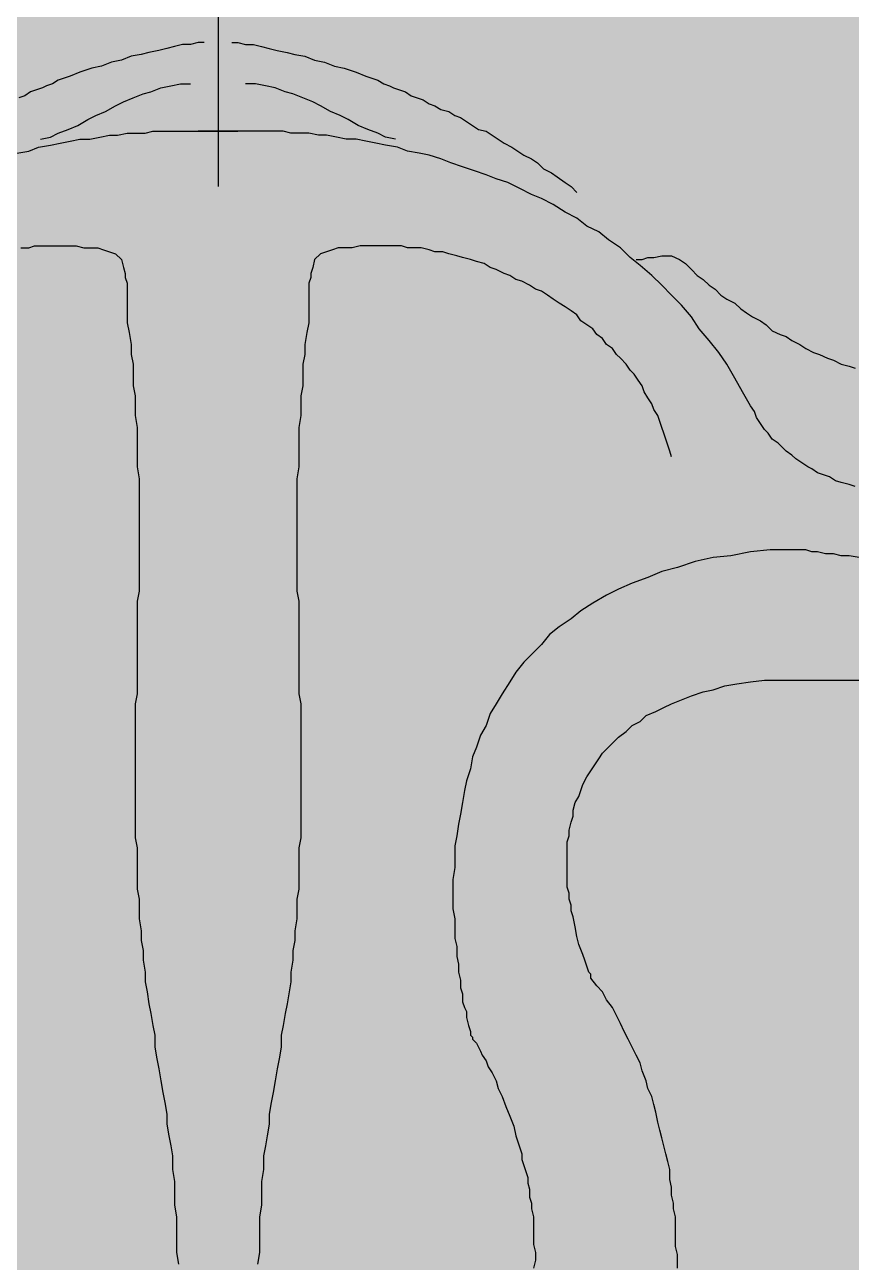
# Model space of a CAD drawing. Header units: millimetres. Extents: x -38686 to 870903, y -23218 to 232707.
# Drawn here: x 8794.05 to 8818.71, y 24754.08 to 24790.98 of the extents above; entities that cross this region are included whole.
import ezdxf

# ---------------------------------------------------------------- set-up
doc = ezdxf.new("R2010")
doc.units = ezdxf.units.MM
doc.header["$LTSCALE"] = 10
doc.layers.add('42 - Detail Hatch', color=7, linetype='Continuous')

msp = doc.modelspace()

# ---------------------------------------------------------------- hatches: boundary and pattern name
at = {"layer": '42 - Detail Hatch', "ltscale": 10}
h = msp.add_hatch(color=69, dxfattribs=at)
h.dxf.hatch_style = 1
edge = h.paths.add_edge_path()
edge.add_line((8799.81818821427, 24868.04130718531), (8801.230403299593, 24866.94397249297))
edge.add_arc((8802.783620665397, 24856.18499392756), 10.87051534916571, 52.42656152829869, 98.21473696490563, ccw=False)
edge.add_arc((8810.641485711214, 24859.10971732124), 5.822196747027864, 35.986397464369986, 102.18883978896451, ccw=False)
edge.add_arc((8815.504338387242, 24855.50542593299), 7.027013887230805, 0.18868618842168416, 91.23769108163123, ccw=False)
edge.add_arc((8819.006109214695, 24847.28734265809), 8.963529006743315, 10.230793050422506, 66.84105831098941, ccw=False)
edge.add_arc((8827.68961115334, 24846.04446716353), 2.838253730780924, 26.044258788269417, 87.22300920937329, ccw=False)
edge.add_line((8830.239654844165, 24847.29064588875), (8833.122927310036, 24837.46398258664))
edge.add_line((8833.122927310036, 24837.46398258664), (8836.241568956819, 24834.10997175897))
edge.add_arc((8832.710686515222, 24830.87349149423), 4.789774036472866, 5.641977699751692, 42.509018810439386, ccw=False)
edge.add_line((8837.477257156486, 24831.34438388353), (8838.24220699439, 24824.34215075209))
edge.add_arc((8837.402621656214, 24821.93802584895), 2.546511356727211, 1.134804433999193, 70.74941930827828, ccw=False)
edge.add_line((8839.948633555821, 24821.98845894319), (8839.948633555821, 24817.98718286808))
edge.add_arc((8802.847285710734, 24800.68028262449), 40.9394529514464, -7.67139830661921, 25.0079371609678, ccw=False)
edge.add_arc((8830.395012855315, 24787.03942603314), 15.37863384568372, -13.284600895621622, 32.11585367851018, ccw=False)
edge.add_arc((8842.361480650863, 24775.26570277759), 8.769249449399691, 6.756573888221396, 69.99037592815017, ccw=False)
edge.add_arc((8847.527606941077, 24772.78127452457), 4.991050116493562, 6.944400913428922, 44.78831267441802, ccw=False)
edge.add_arc((8841.922225246926, 24774.88704868536), 10.6661483820376, 304.4191331716552, 351.9029725595187, ccw=False)
edge.add_arc((8797.472418466363, 24772.52137819159), 50.88703876146184, 297.46590271282173, 352.73727871311496, ccw=False)
edge.add_line((8820.942572199045, 24727.37004822586), (8820.942572199045, 24721.60350329409))
edge.add_arc((8827.857895512194, 24709.88624450331), 13.60572857642797, 120.5483687632578, 177.6130867566642)
edge.add_arc((8831.102983254219, 24716.17252126288), 17.78388346450044, 198.7608569589205, 254.1249700647165)
edge.add_line((8826.238378769052, 24699.06690422398), (8826.238378769052, 24694.88910126319))
edge.add_line((8826.238378769052, 24694.88910126319), (8827.885963035256, 24694.88910126319))
edge.add_arc((8828.062209719517, 24688.85776600291), 6.033909836552087, -91.67381149661918, 91.67381149661918, ccw=False)
edge.add_line((8827.885963035256, 24682.82643074263), (8771.750413393285, 24682.82643074263))
edge.add_arc((8771.574166709024, 24688.85776600291), 6.033909836552087, 88.32618850338082, 271.67381149661924, ccw=False)
edge.add_line((8771.750413393285, 24694.88910126319), (8773.39799765949, 24694.88910126319))
edge.add_line((8773.39799765949, 24694.88910126319), (8773.39799765949, 24699.06690422398))
edge.add_arc((8768.533393174323, 24716.17252126288), 17.78388346450027, 285.8750299352835, 341.2391430410795)
edge.add_arc((8771.778480916348, 24709.88624450331), 13.60572857642935, 2.386913243335819, 59.45163123674224)
edge.add_line((8778.693804229497, 24721.60350329409), (8778.693804229497, 24727.37004822586))
edge.add_arc((8802.163957962179, 24772.52137819159), 50.8870387614602, 187.262721286885, 242.5340972871783, ccw=False)
edge.add_arc((8757.714151181615, 24774.88704868536), 10.66614838203748, 188.0970274404813, 235.58086682834488, ccw=False)
edge.add_arc((8752.108769487464, 24772.78127452457), 4.991050116492874, 135.2116873255821, 173.0555990865711, ccw=False)
edge.add_arc((8757.274895777678, 24775.26570277759), 8.769249449399924, 110.0096240718498, 173.2434261117786, ccw=False)
edge.add_arc((8769.241363573226, 24787.03942603314), 15.37863384568356, 147.8841463214899, 193.2846008956216, ccw=False)
edge.add_arc((8796.789090717808, 24800.68028262449), 40.93945295144664, 154.9920628390322, 187.6713983066191, ccw=False)
edge.add_line((8759.68774287272, 24817.98718286808), (8759.68774287272, 24821.98845894319))
edge.add_arc((8762.233754772327, 24821.93802584895), 2.546511356726121, 109.25058069172181, 178.8651955660008, ccw=False)
edge.add_line((8761.394169434152, 24824.34215075209), (8762.159119272055, 24831.34438388353))
edge.add_arc((8766.92568991332, 24830.87349149423), 4.78977403647253, 137.4909811895607, 174.3580223002483, ccw=False)
edge.add_line((8763.394807471723, 24834.10997175897), (8766.513449118505, 24837.46398258664))
edge.add_line((8766.513449118505, 24837.46398258664), (8769.396721584377, 24847.29064588875))
edge.add_arc((8771.946765275201, 24846.04446716353), 2.838253730780326, 92.77699079062683, 153.9557412117306, ccw=False)
edge.add_arc((8780.630267213846, 24847.28734265809), 8.963529006742865, 113.15894168901059, 169.7692069495775, ccw=False)
edge.add_arc((8784.1320380413, 24855.50542593299), 7.027013887230543, 88.76230891836877, 179.8113138115783, ccw=False)
edge.add_arc((8788.994890717328, 24859.10971732124), 5.822196747028154, 77.81116021103543, 144.01360253563, ccw=False)
edge.add_arc((8796.852755763144, 24856.18499392756), 10.87051534916626, 81.78526303509449, 127.57343847170131, ccw=False)
edge.add_line((8798.405973128949, 24866.94397249297), (8799.81818821427, 24868.04130718531))

# ---------------------------------------------------------------- linework, layer by layer
at = {"color": 250, "ltscale": 10}
msp.add_line((8799.81818821427, 24807.29461159681), (8799.81818821427, 24786.1528535117), dxfattribs=at)
at = {"color": 250, "linetype": 'Continuous'}
for points in [[(8799.406292147705, 24790.44898870409), (8799.229765262051, 24790.44898870409), (8798.994396081169, 24790.39014640886), (8798.759026900258, 24790.39014640886), (8798.523657719375, 24790.33130411365), (8798.288288538493, 24790.27246181842), (8798.052919357611, 24790.21361952319), (8797.758707881501, 24790.15477722798), (8797.52333870062, 24790.09593493275), (8797.22912722451, 24790.03709263754), (8796.93491574837, 24789.91940804708), (8796.64070427226, 24789.86056575187), (8796.34649279615, 24789.74288116141), (8796.05228132004, 24789.6840388662), (8795.699227548703, 24789.56635427576), (8795.405016072593, 24789.4486696853), (8795.228489186939, 24789.38982739009), (8795.051962301284, 24789.33098509486), (8794.8754354156, 24789.21330050442), (8794.698908529946, 24789.15445820919), (8794.58122393949, 24789.09561591398), (8794.404697053837, 24789.03677361875), (8794.228170168153, 24788.97793132352), (8794.051643282499, 24788.86024673308), (8793.875116396815, 24788.80140443787)], [(8800.230084280836, 24790.44898870409), (8800.40661116649, 24790.44898870409), (8800.641980347373, 24790.39014640886), (8800.877349528284, 24790.39014640886), (8801.112718709166, 24790.33130411365), (8801.348087890048, 24790.27246181842), (8801.58345707093, 24790.21361952319), (8801.87766854704, 24790.15477722798), (8802.113037727922, 24790.09593493275), (8802.407249204032, 24790.03709263754), (8802.701460680171, 24789.91940804708), (8802.995672156281, 24789.86056575187), (8803.289883632391, 24789.74288116141), (8803.584095108501, 24789.6840388662), (8803.937148879839, 24789.56635427576), (8804.231360355949, 24789.4486696853), (8804.407887241603, 24789.38982739009), (8804.584414127257, 24789.33098509486), (8804.76094101294, 24789.21330050442), (8804.937467898595, 24789.15445820919), (8805.05515248905, 24789.09561591398), (8805.231679374705, 24789.03677361875), (8805.408206260388, 24788.97793132352), (8805.584733146043, 24788.86024673308), (8805.761260031726, 24788.80140443787), (8805.93778691738, 24788.74256214264), (8806.114313803064, 24788.6248775522), (8806.290840688718, 24788.56603525697), (8806.467367574372, 24788.44835066653), (8806.702736755284, 24788.3895083713), (8806.879263640938, 24788.27182378086), (8807.055790526592, 24788.21298148563), (8807.232317412276, 24788.09529689519), (8807.40884429793, 24787.97761230475), (8807.585371183613, 24787.85992771431), (8807.820740364496, 24787.80108541908), (8807.99726725015, 24787.68340082864), (8808.173794135833, 24787.5657162382), (8808.350321021488, 24787.44803164775), (8808.585690202399, 24787.3303470573), (8808.762217088053, 24787.21266246686), (8808.938743973707, 24787.09497787642), (8809.174113154619, 24786.97729328597), (8809.350640040273, 24786.85960869553), (8809.527166925927, 24786.68308180986), (8809.762536106839, 24786.56539721942), (8809.939062992493, 24786.44771262897), (8810.174432173375, 24786.27118574331), (8810.350959059058, 24786.15350115286), (8810.527485944713, 24785.9769742672)], [(8794.522381644263, 24787.5657162382), (8794.816593120373, 24787.62455853341), (8795.051962301284, 24787.74224312386), (8795.346173777394, 24787.85992771431), (8795.640385253504, 24787.97761230475), (8795.934596729614, 24788.15413919042), (8796.169965910496, 24788.27182378086), (8796.464177386606, 24788.3895083713), (8796.758388862716, 24788.56603525697), (8796.993758043598, 24788.68371984741), (8797.287969519708, 24788.80140443787), (8797.582180995818, 24788.91908902831), (8797.81755017673, 24788.97793132352), (8798.111761652839, 24789.09561591398), (8798.405973128949, 24789.15445820919), (8798.700184605059, 24789.21330050442), (8798.994396081169, 24789.21330050442)], [(8805.113994784278, 24787.5657162382), (8804.819783308169, 24787.62455853341), (8804.584414127257, 24787.74224312386), (8804.290202651147, 24787.85992771431), (8803.995991175037, 24787.97761230475), (8803.701779698928, 24788.15413919042), (8803.466410518045, 24788.27182378086), (8803.172199041936, 24788.3895083713), (8802.877987565826, 24788.56603525697), (8802.642618384943, 24788.68371984741), (8802.348406908834, 24788.80140443787), (8802.054195432724, 24788.91908902831), (8801.818826251812, 24788.97793132352), (8801.524614775703, 24789.09561591398), (8801.230403299593, 24789.15445820919), (8800.936191823483, 24789.21330050442), (8800.641980347373, 24789.21330050442)], [(8799.81818821427, 24787.80108541908), (8799.759345919043, 24787.80108541908), (8799.52397673816, 24787.80108541908), (8799.347449852477, 24787.80108541908), (8799.288607557279, 24787.80108541908), (8799.229765262051, 24787.80108541908)], [(8799.81818821427, 24787.80108541908), (8799.877030509499, 24787.80108541908), (8800.11239969038, 24787.80108541908), (8800.288926576064, 24787.80108541908), (8800.347768871263, 24787.80108541908), (8800.40661116649, 24787.80108541908)], [(8793.933958692043, 24784.32939000098), (8794.169327872925, 24784.32939000098), (8794.345854758609, 24784.38823229619), (8794.58122393949, 24784.38823229619), (8794.757750825174, 24784.38823229619), (8794.993120006056, 24784.38823229619), (8795.16964689171, 24784.38823229619), (8795.405016072593, 24784.38823229619), (8795.581542958276, 24784.38823229619), (8795.816912139158, 24784.32939000098), (8795.993439024813, 24784.32939000098), (8796.228808205724, 24784.32939000098), (8796.405335091378, 24784.27054770575), (8796.581861977033, 24784.21170541054), (8796.758388862716, 24784.15286311531), (8796.93491574837, 24783.97633622964), (8796.993758043598, 24783.74096704876), (8797.052600338826, 24783.56444016309), (8797.052600338826, 24783.44675557263), (8797.111442634054, 24783.27022868698), (8797.111442634054, 24783.09370180131), (8797.111442634054, 24782.91717491564), (8797.111442634054, 24782.74064802997), (8797.111442634054, 24782.5641211443), (8797.111442634054, 24782.38759425863), (8797.111442634054, 24782.21106737297), (8797.111442634054, 24782.09338278252), (8797.170284929281, 24781.79917130641), (8797.22912722451, 24781.44611753509), (8797.22912722451, 24781.15190605897), (8797.287969519708, 24780.85769458286), (8797.287969519708, 24780.56348310675), (8797.287969519708, 24780.21042933542), (8797.346811814936, 24779.91621785931), (8797.346811814936, 24779.62200638319), (8797.346811814936, 24779.32779490708), (8797.405654110164, 24778.97474113576), (8797.405654110164, 24778.68052965965), (8797.405654110164, 24778.38631818354), (8797.405654110164, 24778.09210670741), (8797.405654110164, 24777.7978952313), (8797.464496405391, 24777.44484145998), (8797.464496405391, 24777.15062998387), (8797.464496405391, 24776.85641850774), (8797.464496405391, 24776.56220703163), (8797.464496405391, 24776.26799555552), (8797.464496405391, 24775.9149417842), (8797.464496405391, 24775.62073030809), (8797.464496405391, 24775.32651883197), (8797.464496405391, 24775.03230735586), (8797.464496405391, 24774.73809587975), (8797.464496405391, 24774.38504210842), (8797.464496405391, 24774.09083063231), (8797.405654110164, 24773.79661915619), (8797.405654110164, 24773.50240768008), (8797.405654110164, 24773.20819620397), (8797.405654110164, 24772.85514243265), (8797.405654110164, 24772.56093095652), (8797.405654110164, 24772.26671948041), (8797.405654110164, 24771.9725080043), (8797.405654110164, 24771.67829652819), (8797.405654110164, 24771.32524275687), (8797.405654110164, 24771.03103128075), (8797.346811814936, 24770.73681980464), (8797.346811814936, 24770.44260832853), (8797.346811814936, 24770.14839685242), (8797.346811814936, 24769.85418537631), (8797.346811814936, 24769.50113160497), (8797.346811814936, 24769.20692012886), (8797.346811814936, 24768.91270865275), (8797.346811814936, 24768.61849717664), (8797.346811814936, 24768.32428570053), (8797.346811814936, 24767.97123192919), (8797.346811814936, 24767.67702045308), (8797.346811814936, 24767.38280897697), (8797.346811814936, 24767.08859750086), (8797.346811814936, 24766.73554372952), (8797.405654110164, 24766.44133225341), (8797.405654110164, 24766.1471207773), (8797.405654110164, 24765.85290930119), (8797.405654110164, 24765.55869782508), (8797.405654110164, 24765.20564405375), (8797.464496405391, 24764.91143257764), (8797.464496405391, 24764.61722110153), (8797.464496405391, 24764.32300962542), (8797.52333870062, 24763.96995585409), (8797.52333870062, 24763.67574437797), (8797.582180995818, 24763.38153290186), (8797.582180995818, 24763.08732142575), (8797.641023291046, 24762.73426765442), (8797.641023291046, 24762.4400561783), (8797.699865586274, 24762.14584470219), (8797.758707881501, 24761.79279093087), (8797.81755017673, 24761.49857945476), (8797.876392471928, 24761.14552568342), (8797.935234767156, 24760.85131420731), (8797.935234767156, 24760.49826043597), (8797.994077062383, 24760.14520666463), (8798.052919357611, 24759.85099518852), (8798.111761652839, 24759.4979414172), (8798.170603948038, 24759.14488764586), (8798.229446243266, 24758.85067616975), (8798.288288538493, 24758.49762239842), (8798.288288538493, 24758.20341092231), (8798.347130833721, 24757.85035715097), (8798.405973128949, 24757.55614567486), (8798.464815424148, 24757.26193419875), (8798.464815424148, 24756.8500381322), (8798.523657719375, 24756.49698436086), (8798.523657719375, 24756.14393058952), (8798.523657719375, 24755.7908768182), (8798.582500014603, 24755.43782304686), (8798.582500014603, 24755.08476927552), (8798.582500014603, 24754.7317155042), (8798.582500014603, 24754.37866173286), (8798.641342309831, 24754.02560796152)], [(8813.351916115385, 24778.09210670741), (8813.293073820158, 24778.26863359308), (8813.23423152493, 24778.44516047875), (8813.175389229702, 24778.62168736442), (8813.116546934503, 24778.79821425009), (8813.057704639275, 24778.97474113576), (8812.998862344048, 24779.15126802141), (8812.94002004882, 24779.32779490708), (8812.822335458393, 24779.50432179275), (8812.763493163166, 24779.68084867842), (8812.64580857271, 24779.85737556409), (8812.528123982283, 24780.03390244976), (8812.469281687056, 24780.21042933542), (8812.3515970966, 24780.38695622108), (8812.233912506174, 24780.56348310675), (8812.116227915718, 24780.68116769719), (8811.998543325262, 24780.85769458286), (8811.822016439608, 24781.03422146853), (8811.704331849152, 24781.15190605897), (8811.586647258726, 24781.32843294464), (8811.410120373042, 24781.44611753509), (8811.292435782616, 24781.62264442075), (8811.115908896933, 24781.7403290112), (8810.998224306477, 24781.91685589686), (8810.821697420823, 24782.03454048731), (8810.645170535168, 24782.15222507775), (8810.527485944713, 24782.32875196342), (8810.350959059058, 24782.44643655386), (8810.174432173375, 24782.5641211443), (8809.99790528772, 24782.68180573474), (8809.821378402037, 24782.7994903252), (8809.644851516383, 24782.91717491564), (8809.468324630729, 24783.03485950608), (8809.291797745045, 24783.09370180131), (8809.11527085939, 24783.21138639175), (8808.879901678509, 24783.32907098219), (8808.703374792825, 24783.38791327742), (8808.526847907171, 24783.50559786786), (8808.350321021488, 24783.56444016309), (8808.114951840605, 24783.68212475353), (8807.938424954922, 24783.74096704876), (8807.761898069268, 24783.8586516392), (8807.526528888386, 24783.91749393441), (8807.350002002702, 24783.97633622964), (8807.11463282182, 24784.03517852487), (8806.938105936166, 24784.09402082008), (8806.702736755284, 24784.15286311531), (8806.5262098696, 24784.21170541054), (8806.290840688718, 24784.21170541054), (8806.114313803064, 24784.27054770575), (8805.878944622153, 24784.32939000098), (8805.702417736498, 24784.32939000098), (8805.467048555616, 24784.32939000098), (8805.290521669933, 24784.38823229619), (8805.05515248905, 24784.38823229619), (8804.878625603367, 24784.38823229619), (8804.643256422485, 24784.38823229619), (8804.46672953683, 24784.38823229619), (8804.231360355949, 24784.38823229619), (8804.054833470265, 24784.38823229619), (8803.819464289383, 24784.32939000098), (8803.642937403729, 24784.32939000098), (8803.407568222818, 24784.32939000098), (8803.231041337163, 24784.27054770575), (8803.054514451509, 24784.21170541054), (8802.877987565826, 24784.15286311531), (8802.701460680171, 24783.97633622964), (8802.642618384943, 24783.74096704876), (8802.583776089716, 24783.56444016309), (8802.583776089716, 24783.44675557263), (8802.524933794488, 24783.27022868698), (8802.524933794488, 24783.09370180131), (8802.524933794488, 24782.91717491564), (8802.524933794488, 24782.74064802997), (8802.524933794488, 24782.5641211443), (8802.524933794488, 24782.38759425863), (8802.524933794488, 24782.21106737297), (8802.524933794488, 24782.09338278252), (8802.46609149926, 24781.79917130641), (8802.407249204032, 24781.44611753509), (8802.407249204032, 24781.15190605897), (8802.348406908834, 24780.85769458286), (8802.348406908834, 24780.56348310675), (8802.348406908834, 24780.21042933542), (8802.289564613606, 24779.91621785931), (8802.289564613606, 24779.62200638319), (8802.289564613606, 24779.32779490708), (8802.230722318378, 24778.97474113576), (8802.230722318378, 24778.68052965965), (8802.230722318378, 24778.38631818354), (8802.230722318378, 24778.09210670741), (8802.230722318378, 24777.7978952313), (8802.17188002315, 24777.44484145998), (8802.17188002315, 24777.15062998387), (8802.17188002315, 24776.85641850774), (8802.17188002315, 24776.56220703163), (8802.17188002315, 24776.26799555552), (8802.17188002315, 24775.9149417842), (8802.17188002315, 24775.62073030809), (8802.17188002315, 24775.32651883197), (8802.17188002315, 24775.03230735586), (8802.17188002315, 24774.73809587975), (8802.17188002315, 24774.38504210842), (8802.17188002315, 24774.09083063231), (8802.230722318378, 24773.79661915619), (8802.230722318378, 24773.50240768008), (8802.230722318378, 24773.20819620397), (8802.230722318378, 24772.85514243265), (8802.230722318378, 24772.56093095652), (8802.230722318378, 24772.26671948041), (8802.230722318378, 24771.9725080043), (8802.230722318378, 24771.67829652819), (8802.230722318378, 24771.32524275687), (8802.230722318378, 24771.03103128075), (8802.289564613606, 24770.73681980464), (8802.289564613606, 24770.44260832853), (8802.289564613606, 24770.14839685242), (8802.289564613606, 24769.85418537631), (8802.289564613606, 24769.50113160497), (8802.289564613606, 24769.20692012886), (8802.289564613606, 24768.91270865275), (8802.289564613606, 24768.61849717664), (8802.289564613606, 24768.32428570053), (8802.289564613606, 24767.97123192919), (8802.289564613606, 24767.67702045308), (8802.289564613606, 24767.38280897697), (8802.289564613606, 24767.08859750086), (8802.289564613606, 24766.73554372952), (8802.230722318378, 24766.44133225341), (8802.230722318378, 24766.1471207773), (8802.230722318378, 24765.85290930119), (8802.230722318378, 24765.55869782508), (8802.230722318378, 24765.20564405375), (8802.17188002315, 24764.91143257764), (8802.17188002315, 24764.61722110153), (8802.17188002315, 24764.32300962542), (8802.113037727922, 24763.96995585409), (8802.113037727922, 24763.67574437797), (8802.054195432724, 24763.38153290186), (8802.054195432724, 24763.08732142575), (8801.995353137496, 24762.73426765442), (8801.995353137496, 24762.4400561783), (8801.936510842268, 24762.14584470219), (8801.87766854704, 24761.79279093087), (8801.818826251812, 24761.49857945476), (8801.759983956614, 24761.14552568342), (8801.701141661386, 24760.85131420731), (8801.701141661386, 24760.49826043597), (8801.642299366158, 24760.14520666463), (8801.58345707093, 24759.85099518852), (8801.524614775703, 24759.4979414172), (8801.465772480504, 24759.14488764586), (8801.406930185276, 24758.85067616975), (8801.348087890048, 24758.49762239842), (8801.348087890048, 24758.20341092231), (8801.28924559482, 24757.85035715097), (8801.230403299593, 24757.55614567486), (8801.171561004394, 24757.26193419875), (8801.171561004394, 24756.8500381322), (8801.112718709166, 24756.49698436086), (8801.112718709166, 24756.14393058952), (8801.112718709166, 24755.7908768182), (8801.053876413938, 24755.43782304686), (8801.053876413938, 24755.08476927552), (8801.053876413938, 24754.7317155042), (8801.053876413938, 24754.37866173286), (8800.99503411871, 24754.02560796152)], [(8812.292754801372, 24783.97633622964), (8812.469281687056, 24783.97633622964), (8812.64580857271, 24784.03517852487), (8812.822335458393, 24784.03517852487), (8813.057704639275, 24784.09402082008), (8813.175389229702, 24784.09402082008), (8813.351916115385, 24784.09402082008), (8813.587285296268, 24783.97633622964), (8813.763812181922, 24783.8586516392), (8813.940339067605, 24783.68212475353), (8814.11686595326, 24783.50559786786), (8814.293392838943, 24783.38791327742), (8814.469919724597, 24783.21138639175), (8814.64644661028, 24783.09370180131), (8814.822973495935, 24782.91717491564), (8814.999500381618, 24782.7994903252), (8815.2348695625, 24782.68180573474), (8815.411396448155, 24782.50527884909), (8815.587923333838, 24782.38759425863), (8815.764450219493, 24782.26990966819), (8815.999819400375, 24782.15222507775), (8816.176346286058, 24782.03454048731), (8816.352873171712, 24781.85801360164), (8816.588242352595, 24781.7403290112), (8816.764769238278, 24781.68148671597), (8816.941296123932, 24781.56380212553), (8817.176665304843, 24781.44611753509), (8817.353192190498, 24781.32843294464), (8817.58856137138, 24781.21074835419), (8817.765088257063, 24781.15190605897), (8818.000457437945, 24781.03422146853), (8818.1769843236, 24780.97537917331), (8818.412353504482, 24780.85769458286), (8818.647722685393, 24780.79885228764), (8818.824249571047, 24780.74000999242)]]:
    msp.add_lwpolyline(points, dxfattribs=at)
at = {"color": 252, "linetype": 'Continuous'}
for points in [[(8793.816274101588, 24787.15382017164), (8794.169327872925, 24787.21266246686), (8794.463539349064, 24787.3303470573), (8794.816593120373, 24787.38918935253), (8795.110804596483, 24787.44803164775), (8795.405016072593, 24787.50687394297), (8795.699227548703, 24787.5657162382), (8795.993439024813, 24787.5657162382), (8796.287650500923, 24787.62455853341), (8796.581861977033, 24787.68340082864), (8796.817231157944, 24787.68340082864), (8797.111442634054, 24787.74224312386), (8797.346811814936, 24787.74224312386), (8797.641023291046, 24787.74224312386), (8797.876392471928, 24787.80108541908), (8798.111761652839, 24787.80108541908), (8798.288288538493, 24787.80108541908), (8798.523657719375, 24787.80108541908), (8798.700184605059, 24787.80108541908), (8798.876711490713, 24787.80108541908), (8799.053238376368, 24787.80108541908), (8799.229765262051, 24787.80108541908), (8799.406292147705, 24787.80108541908), (8799.700503623815, 24787.80108541908), (8799.81818821427, 24787.80108541908)], [(8818.824249571047, 24777.20947227908), (8818.647722685393, 24777.26831457431), (8818.412353504482, 24777.32715686952), (8818.235826618828, 24777.38599916475), (8818.059299733173, 24777.50368375519), (8817.88277284749, 24777.56252605042), (8817.706245961836, 24777.62136834563), (8817.529719076152, 24777.73905293609), (8817.412034485726, 24777.7978952313), (8817.235507600042, 24777.91557982174), (8817.058980714388, 24778.0332644122), (8816.941296123932, 24778.15094900264), (8816.764769238278, 24778.26863359308), (8816.647084647822, 24778.38631818354), (8816.529400057367, 24778.50400277398), (8816.352873171712, 24778.62168736442), (8816.235188581257, 24778.79821425009), (8816.11750399083, 24778.91589884053), (8815.999819400375, 24779.0924257262), (8815.882134809948, 24779.26895261187), (8815.82329251472, 24779.44547949754), (8815.705607924265, 24779.62200638319), (8815.470238743383, 24780.03390244976), (8815.2348695625, 24780.44579851631), (8814.999500381618, 24780.85769458286), (8814.764131200707, 24781.21074835419), (8814.469919724597, 24781.56380212553), (8814.175708248487, 24781.91685589686), (8813.940339067605, 24782.26990966819), (8813.646127591495, 24782.62296343953), (8813.351916115385, 24782.91717491564), (8813.057704639275, 24783.21138639175), (8812.763493163166, 24783.50559786786), (8812.410439391828, 24783.79980934397), (8812.116227915718, 24784.03517852487), (8811.822016439608, 24784.32939000098), (8811.46896266827, 24784.56475918186), (8811.17475119216, 24784.80012836276), (8810.821697420823, 24784.97665524841), (8810.527485944713, 24785.21202442931), (8810.174432173375, 24785.38855131498), (8809.821378402037, 24785.62392049586), (8809.468324630729, 24785.80044738153), (8809.174113154619, 24785.91813197197), (8808.821059383281, 24786.09465885764), (8808.468005611943, 24786.27118574331), (8808.114951840605, 24786.38887033375), (8807.820740364496, 24786.50655492419), (8807.467686593158, 24786.62423951464), (8807.11463282182, 24786.74192410508), (8806.761579050482, 24786.85960869553), (8806.467367574372, 24786.97729328597), (8806.114313803064, 24787.09497787642), (8805.820102326954, 24787.15382017164), (8805.467048555616, 24787.21266246686), (8805.172837079477, 24787.3303470573), (8804.819783308169, 24787.38918935253), (8804.525571832059, 24787.44803164775), (8804.231360355949, 24787.50687394297), (8803.937148879839, 24787.5657162382), (8803.642937403729, 24787.5657162382), (8803.348725927619, 24787.62455853341), (8803.054514451509, 24787.68340082864), (8802.819145270598, 24787.68340082864), (8802.524933794488, 24787.74224312386), (8802.289564613606, 24787.74224312386), (8801.995353137496, 24787.74224312386), (8801.759983956614, 24787.80108541908), (8801.524614775703, 24787.80108541908), (8801.348087890048, 24787.80108541908), (8801.112718709166, 24787.80108541908), (8800.936191823483, 24787.80108541908), (8800.759664937828, 24787.80108541908), (8800.583138052174, 24787.80108541908), (8800.40661116649, 24787.80108541908), (8800.230084280836, 24787.80108541908), (8799.935872804726, 24787.80108541908), (8799.81818821427, 24787.80108541908)]]:
    msp.add_lwpolyline(points, dxfattribs=at)
at = {"color": 251, "linetype": 'Continuous'}
for points in [[(8818.941934161503, 24775.09114965109), (8818.647722685393, 24775.14999194631), (8818.412353504482, 24775.14999194631), (8818.1769843236, 24775.20883424153), (8817.941615142718, 24775.20883424153), (8817.706245961836, 24775.26767653675), (8817.529719076152, 24775.26767653675), (8817.353192190498, 24775.32651883197), (8817.235507600042, 24775.32651883197), (8817.117823009616, 24775.32651883197), (8816.941296123932, 24775.32651883197), (8816.882453828704, 24775.32651883197), (8816.294030876485, 24775.32651883197), (8815.705607924265, 24775.26767653675), (8815.117184972045, 24775.14999194631), (8814.587604315053, 24775.09114965109), (8814.05802365806, 24774.97346506064), (8813.52844300104, 24774.79693817498), (8813.057704639275, 24774.67925358453), (8812.64580857271, 24774.50272669887), (8812.175070210946, 24774.3261998132), (8811.76317414438, 24774.14967292753), (8811.410120373042, 24773.97314604186), (8810.998224306477, 24773.73777686098), (8810.645170535168, 24773.50240768008), (8810.350959059058, 24773.2670384992), (8809.99790528772, 24773.0316693183), (8809.70369381161, 24772.79630013742), (8809.468324630729, 24772.50208866131), (8809.174113154619, 24772.2078771852), (8808.938743973707, 24771.9725080043), (8808.703374792825, 24771.67829652819), (8808.526847907171, 24771.38408505208), (8808.29147872626, 24771.03103128075), (8808.114951840605, 24770.73681980464), (8807.938424954922, 24770.44260832853), (8807.820740364496, 24770.0895545572), (8807.644213478812, 24769.79534308109), (8807.526528888386, 24769.44228930975), (8807.40884429793, 24769.14807783364), (8807.350002002702, 24768.79502406231), (8807.232317412276, 24768.44197029097), (8807.173475117048, 24768.14775881486), (8807.11463282182, 24767.79470504352), (8807.055790526592, 24767.4416512722), (8806.996948231394, 24767.14743979609), (8806.938105936166, 24766.79438602475), (8806.879263640938, 24766.50017454864), (8806.879263640938, 24766.1471207773), (8806.879263640938, 24765.85290930119), (8806.82042134571, 24765.49985552987), (8806.82042134571, 24765.20564405375), (8806.82042134571, 24764.91143257764), (8806.82042134571, 24764.61722110153), (8806.879263640938, 24764.32300962542), (8806.879263640938, 24764.02879814931), (8806.879263640938, 24763.7345866732), (8806.938105936166, 24763.4992174923), (8806.938105936166, 24763.20500601619), (8806.996948231394, 24762.96963683531), (8806.996948231394, 24762.73426765442), (8807.055790526592, 24762.49889847353), (8807.055790526592, 24762.26352929265), (8807.11463282182, 24762.08700240698), (8807.11463282182, 24761.85163322608), (8807.173475117048, 24761.67510634041), (8807.232317412276, 24761.55742174997), (8807.232317412276, 24761.3808948643), (8807.291159707504, 24761.14552568342), (8807.350002002702, 24760.96899879775), (8807.350002002702, 24760.85131420731), (8807.40884429793, 24760.79247191208), (8807.40884429793, 24760.73362961687), (8807.526528888386, 24760.61594502641), (8807.644213478812, 24760.38057584553), (8807.70305577404, 24760.26289125509), (8807.820740364496, 24760.08636436942), (8807.879582659723, 24759.90983748375), (8807.99726725015, 24759.73331059808), (8808.114951840605, 24759.4979414172), (8808.173794135833, 24759.2625722363), (8808.29147872626, 24759.02720305542), (8808.409163316715, 24758.73299157931), (8808.526847907171, 24758.4387801032), (8808.644532497598, 24758.14456862708), (8808.703374792825, 24757.85035715097), (8808.762217088053, 24757.6738302653), (8808.821059383281, 24757.49730337965), (8808.879901678509, 24757.32077649398), (8808.879901678509, 24757.14424960831), (8808.938743973707, 24756.96772272264), (8808.997586268935, 24756.79119583697), (8809.056428564163, 24756.6146689513), (8809.056428564163, 24756.43814206565), (8809.11527085939, 24756.26161517998), (8809.11527085939, 24756.02624599908), (8809.174113154619, 24755.84971911341), (8809.174113154619, 24755.67319222776), (8809.232955449817, 24755.43782304686), (8809.232955449817, 24755.26129616119), (8809.232955449817, 24755.02592698031), (8809.232955449817, 24754.79055779941), (8809.232955449817, 24754.61403091374), (8809.291797745045, 24754.37866173286), (8809.291797745045, 24754.14329255198), (8809.232955449817, 24753.90792337108)], [(8813.52844300104, 24753.90792337108), (8813.52844300104, 24754.14329255198), (8813.52844300104, 24754.31981943763), (8813.469600705812, 24754.55518861853), (8813.469600705812, 24754.7317155042), (8813.469600705812, 24754.96708468508), (8813.469600705812, 24755.20245386598), (8813.469600705812, 24755.43782304686), (8813.410758410613, 24755.67319222776), (8813.410758410613, 24755.84971911341), (8813.351916115385, 24756.08508829431), (8813.351916115385, 24756.32045747519), (8813.293073820158, 24756.55582665609), (8813.293073820158, 24756.8500381322), (8813.23423152493, 24757.08540731308), (8813.175389229702, 24757.32077649398), (8813.116546934503, 24757.55614567486), (8813.057704639275, 24757.79151485575), (8812.998862344048, 24758.02688403664), (8812.94002004882, 24758.26225321753), (8812.881177753592, 24758.55646469364), (8812.822335458393, 24758.79183387453), (8812.763493163166, 24759.02720305542), (8812.64580857271, 24759.2625722363), (8812.586966277482, 24759.4979414172), (8812.469281687056, 24759.79215289331), (8812.410439391828, 24760.02752207419), (8812.292754801372, 24760.26289125509), (8812.175070210946, 24760.49826043597), (8812.05738562049, 24760.73362961687), (8811.939701030064, 24760.96899879775), (8811.822016439608, 24761.20436797865), (8811.704331849152, 24761.43973715953), (8811.586647258726, 24761.67510634041), (8811.410120373042, 24761.91047552131), (8811.292435782616, 24762.14584470219), (8811.115908896933, 24762.32237158786), (8810.939382011278, 24762.55774076876), (8810.939382011278, 24762.6754253592), (8810.88053971605, 24762.73426765442), (8810.821697420823, 24762.91079454008), (8810.762855125595, 24763.08732142575), (8810.704012830367, 24763.26384831142), (8810.58632823994, 24763.55805978753), (8810.527485944713, 24763.79342896842), (8810.468643649485, 24764.08764044453), (8810.409801354257, 24764.38185192064), (8810.350959059058, 24764.55837880631), (8810.350959059058, 24764.73490569197), (8810.29211676383, 24764.91143257764), (8810.29211676383, 24765.0879594633), (8810.233274468603, 24765.26448634897), (8810.233274468603, 24765.44101323464), (8810.233274468603, 24765.61754012031), (8810.233274468603, 24765.85290930119), (8810.233274468603, 24766.02943618686), (8810.233274468603, 24766.20596307253), (8810.233274468603, 24766.3824899582), (8810.233274468603, 24766.61785913908), (8810.29211676383, 24766.79438602475), (8810.29211676383, 24766.97091291042), (8810.350959059058, 24767.2062820913), (8810.409801354257, 24767.38280897697), (8810.409801354257, 24767.55933586264), (8810.468643649485, 24767.79470504352), (8810.58632823994, 24767.97123192919), (8810.645170535168, 24768.14775881486), (8810.704012830367, 24768.32428570053), (8810.821697420823, 24768.55965488142), (8810.939382011278, 24768.73618176708), (8811.057066601705, 24768.91270865275), (8811.17475119216, 24769.08923553842), (8811.292435782616, 24769.26576242409), (8811.46896266827, 24769.44228930975), (8811.645489553954, 24769.61881619542), (8811.76317414438, 24769.73650078586), (8811.998543325262, 24769.91302767153), (8812.175070210946, 24770.0895545572), (8812.410439391828, 24770.20723914764), (8812.586966277482, 24770.38376603331), (8812.881177753592, 24770.50145062375), (8813.116546934503, 24770.61913521419), (8813.351916115385, 24770.73681980464), (8813.646127591495, 24770.85450439509), (8813.940339067605, 24770.97218898553), (8814.293392838943, 24771.08987357597), (8814.587604315053, 24771.1487158712), (8814.94065808639, 24771.26640046164), (8815.293711857728, 24771.32524275687), (8815.705607924265, 24771.38408505208), (8816.11750399083, 24771.44292734731), (8816.176346286058, 24771.44292734731), (8816.352873171712, 24771.44292734731), (8816.529400057367, 24771.44292734731), (8816.70592694305, 24771.44292734731), (8816.941296123932, 24771.44292734731), (8817.176665304843, 24771.44292734731), (8817.412034485726, 24771.44292734731), (8817.706245961836, 24771.44292734731), (8818.059299733173, 24771.44292734731), (8818.1769843236, 24771.44292734731), (8818.353511209283, 24771.44292734731), (8818.530038094937, 24771.44292734731), (8818.706564980592, 24771.44292734731), (8818.941934161503, 24771.44292734731)]]:
    msp.add_lwpolyline(points, dxfattribs=at)

doc.saveas('drawing.dxf')
